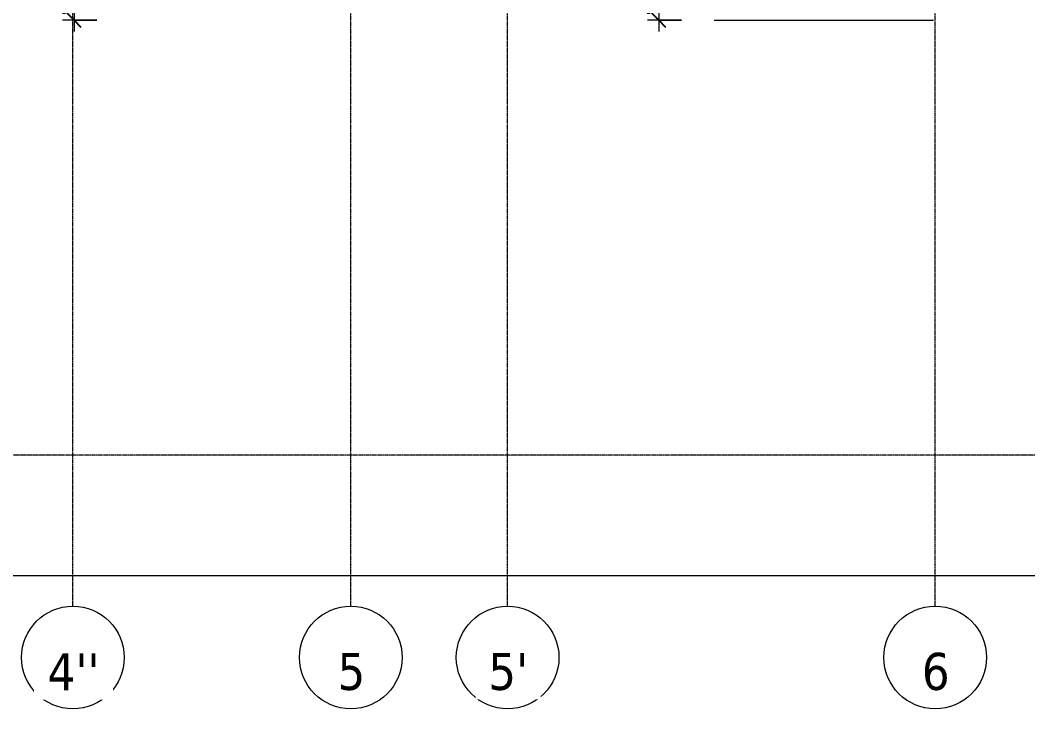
# Model space of a CAD drawing. Header units: millimetres. Extents: x 1591 to 239243, y -15958 to 82755.
# Drawn here: x 150111 to 164251, y 13678 to 23337 of the extents above; entities that cross this region are included whole.
import ezdxf

# ---------------------------------------------------------------- set-up
doc = ezdxf.new("R2010")
doc.units = ezdxf.units.MM
doc.linetypes.add('Grid Line', pattern=[22.225, 12.7, -3.175, 3.175, -3.175])
for name, color, linetype, lineweight in [('0-1', 250, 'Continuous', 5), ('A-ANNO-DIMS', 211, 'Continuous', 9), ('A-ANNO-DIMS-160', 211, 'Continuous', 9), ('A-FLOR-1', 7, 'Continuous', 9), ('S-GRID-1', 1, 'Grid Line', 9), ('S-GRID-IDEN', 1, 'Continuous', 9)]:
    doc.layers.add(name, color=color, linetype=linetype, lineweight=lineweight)
doc.styles.add('Tahoma_B', font='tahomabd_0.ttf', dxfattribs={"height": 520})
doc.styles.add('UTM Avo', font='UTM Avo.ttf', dxfattribs={"width": 0.9, "height": 400})
doc.dimstyles.new('1_Dim_chi_tiet_2_5_1', dxfattribs={"dimscale": 304.8, "dimtxt": 399.720379, "dimasz": 0.629921, "dimexe": 0.524934, "dimexo": 0.0625, "dimgap": 0.052493, "dimtad": 1, "dimdec": 0, "dimrnd": 5, "dimzin": 0, "dimdsep": 46, "dimtxsty": 'UTM Avo', "dimblk1": 'OBLIQUE', "dimblk2": 'OBLIQUE', "dimsah": 1, "dimcen": 0.09, "dimdle": 0.524934, "dimazin": 0, "dimtfac": 1, "dimtdec": 4, "dimtix": 1, "dimtmove": 0, "dimatfit": 3, "dimfxl": 1.049869, "dimfxlon": 1, "dimtvp": 1, "dimtolj": 1, "dimtzin": 0, "dimarcsym": 2})

# ---------------------------------------------------------------- blocks, each defined once
blk = doc.blocks.new('NCV_TKTC_KET CAU_rvt-1-TKCS_MB TẦNG 5')
at = {"layer": 'A-FLOR-1'}
blk.add_line((57853, 23337), (60928, 23337), dxfattribs=at)
blk = doc.blocks.new('Grid - M_Grid Head - Circle-353313-TKCS_MB TẦNG 5')
at = {"layer": 'S-GRID-IDEN'}
blk.add_circle((0, 0), 4.5, dxfattribs=at)
blk = doc.blocks.new('DIMBLOCK280-TKCS_MB TẦNG 5')
at = {"layer": 'A-ANNO-DIMS-160'}
for p, q in [((146801, 15869), (146801, 15389)), ((146801, 15549), (146801, 15869)), ((218101, 15869), (218101, 15389)), ((218101, 15549), (218101, 15869)), ((146641, 15549), (218261, 15549))]:
    blk.add_line(p, q, dxfattribs=at)
at = {"layer": 'A-ANNO-DIMS-160', "lineweight": 25}
for p, q in [((146801, 15549), (146897, 15645)), ((218101, 15549), (218197, 15645)), ((146801, 15549), (146705, 15453)), ((218101, 15549), (218005, 15453))]:
    blk.add_line(p, q, dxfattribs=at)
at = {"layer": 'A-ANNO-DIMS-160', "color": 0, "insert": (181767, 16069), "char_height": 400, "width": 1643.29, "attachment_point": 1, "line_spacing_factor": 1.110334, "style": 'UTM Avo'}
blk.add_mtext('71300', dxfattribs=at)
blk = doc.blocks.new('_Oblique')
at = {"color": 0, "linetype": 'ByBlock', "lineweight": -2}
blk.add_line((-0.5, -0.5), (0.5, 0.5), dxfattribs=at)
blk = doc.blocks.new('DIMBLOCK284-TKCS_MB TẦNG 5')
at = {"layer": 'A-ANNO-DIMS-160', "lineweight": 25}
for p, q in [((150867, 24537), (150771, 24633)), ((150867, 24537), (150963, 24441)), ((150867, 23337), (150771, 23433)), ((150867, 23337), (150963, 23241))]:
    blk.add_line(p, q, dxfattribs=at)
at = {"layer": 'A-ANNO-DIMS-160'}
for p, q in [((150867, 24697), (150867, 23177)), ((151187, 24537), (150707, 24537)), ((150867, 24537), (151187, 24537)), ((151187, 23337), (150707, 23337)), ((150867, 23337), (151187, 23337))]:
    blk.add_line(p, q, dxfattribs=at)
at = {"layer": 'A-ANNO-DIMS-160', "color": 0, "insert": (150348, 23389), "char_height": 400, "width": 1314.64, "attachment_point": 1, "rotation": 90, "line_spacing_factor": 1.110334, "style": 'UTM Avo'}
blk.add_mtext('1200', dxfattribs=at)
blk = doc.blocks.new('DIMBLOCK285-TKCS_MB TẦNG 5')
at = {"layer": 'A-ANNO-DIMS-160', "lineweight": 25}
for p, q in [((159072, 24537), (158976, 24633)), ((159072, 24537), (159168, 24441)), ((159072, 23337), (158976, 23433)), ((159072, 23337), (159168, 23241))]:
    blk.add_line(p, q, dxfattribs=at)
at = {"layer": 'A-ANNO-DIMS-160'}
for p, q in [((159072, 24697), (159072, 23177)), ((159392, 24537), (158912, 24537)), ((159072, 24537), (159392, 24537)), ((159392, 23337), (158912, 23337)), ((159072, 23337), (159392, 23337))]:
    blk.add_line(p, q, dxfattribs=at)
at = {"layer": 'A-ANNO-DIMS-160', "color": 0, "insert": (158552, 23389), "char_height": 400, "width": 1314.64, "attachment_point": 1, "rotation": 90, "line_spacing_factor": 1.110334, "style": 'UTM Avo'}
blk.add_mtext('1200', dxfattribs=at)

msp = doc.modelspace()

# ---------------------------------------------------------------- linework, layer by layer
at = {"layer": 'S-GRID-1'}
for p, q in [((150851.4, 19118.3), (150851.4, 76659.6)), ((154751.4, 19118.3), (154751.4, 76659.6)), ((156951.4, 19118.3), (156951.4, 76659.6)), ((162951.4, 19118.3), (162951.4, 76659.6)), ((150851.4, 15118.3), (150851.4, 19118.3)), ((154751.4, 15118.3), (154751.4, 19118.3)), ((156951.4, 15118.3), (156951.4, 19118.3)), ((162951.4, 15118.3), (162951.4, 19118.3)), ((229978.4, 17236.9), (136410.9, 17236.9))]:
    msp.add_line(p, q, dxfattribs=at)

# ---------------------------------------------------------------- block references
at = {"layer": '0-1'}
msp.add_blockref('NCV_TKTC_KET CAU_rvt-1-TKCS_MB TẦNG 5', (101998.8, 0), dxfattribs=at)
at = {"layer": 'S-GRID-IDEN', "xscale": 159.9999999999999, "yscale": 159.9999999999999, "zscale": 159.9999999999999}
for p in [(150851.4, 14398.3), (154751.4, 14398.3), (156951.4, 14398.3), (162951.4, 14398.3)]:
    msp.add_blockref('Grid - M_Grid Head - Circle-353313-TKCS_MB TẦNG 5', p, dxfattribs=at)

# ---------------------------------------------------------------- dimensions: what is measured, and where the dimension line sits
at = {"layer": 'A-ANNO-DIMS'}
for base, p1, p2, picture, middle in [((150867.2, 23336.9), (151187.2, 24536.9), (151187.2, 23336.9), 'DIMBLOCK284-TKCS_MB TẦNG 5', (150644.2, 23936.9)), ((159071.9, 23336.9), (159391.9, 24536.9), (159391.9, 23336.9), 'DIMBLOCK285-TKCS_MB TẦNG 5', (158849, 23936.9))]:
    dim = msp.add_linear_dim(base=base, p1=p1, p2=p2, angle=90, dimstyle='1_Dim_chi_tiet_2_5_1', override={"dimpost": '<>', "dimfxl": 1200}, dxfattribs=at)
    dim.commit()
    dim.dimension.update_dxf_attribs({"geometry": picture, "text_midpoint": middle})
dim = msp.add_linear_dim(base=(218101.4, 15549.3), p1=(146801.4, 15869.3), p2=(218101.4, 15869.3), dimstyle='1_Dim_chi_tiet_2_5_1', override={"dimpost": '<>', "dimfxl": 71300}, dxfattribs=at)
dim.commit()
dim.dimension.update_dxf_attribs({"geometry": 'DIMBLOCK280-TKCS_MB TẦNG 5', "text_midpoint": (182451.4, 15772.3)})

# ---------------------------------------------------------------- next in the draw order: texts
at = {"layer": 'S-GRID-IDEN', "char_height": 520, "attachment_point": 5, "line_spacing_factor": 0.996129, "style": 'Tahoma_B', "bg_fill": 3, "box_fill_scale": 1.25, "bg_fill_color": 256, "bg_fill_true_color": 13158600, "bg_fill_transparency": 0}
for s, insert, width in [("\\pt2031.9988,4063.9976,6096.0016,8128.0004,10159.9992,12191.998,14224.002,16256.0008,18287.9996,20319.9984,22352.0024,24384.0012,26416,28447.9988,30479.9976,32512.0016,34544.0004,36575.9992,38607.998,40640.002,42672.0008,44703.9996,46735.9984,48768.0024,50800.0012,52832,54863.9988,56895.9976,58928.0016,60960.0004,62991.9992,65023.998;4''", (150858.9, 14198.6), 846.4), ('\\pt2031.9988,4063.9976,6096.0016,8128.0004,10159.9992,12191.998,14224.002,16256.0008,18287.9996,20319.9984,22352.0024,24384.0012,26416,28447.9988,30479.9976,32512.0016,34544.0004,36575.9992,38607.998,40640.002,42672.0008,44703.9996,46735.9984,48768.0024,50800.0012,52832,54863.9988,56895.9976,58928.0016,60960.0004,62991.9992,65023.998;5', (154758.9, 14198.6), 465.6), ("\\pt2031.9988,4063.9976,6096.0016,8128.0004,10159.9992,12191.998,14224.002,16256.0008,18287.9996,20319.9984,22352.0024,24384.0012,26416,28447.9988,30479.9976,32512.0016,34544.0004,36575.9992,38607.998,40640.002,42672.0008,44703.9996,46735.9984,48768.0024,50800.0012,52832,54863.9988,56895.9976,58928.0016,60960.0004,62991.9992,65023.998;5'", (156958.9, 14198.6), 656), ('\\pt2031.9988,4063.9976,6096.0016,8128.0004,10159.9992,12191.998,14224.002,16256.0008,18287.9996,20319.9984,22352.0024,24384.0012,26416,28447.9988,30479.9976,32512.0016,34544.0004,36575.9992,38607.998,40640.002,42672.0008,44703.9996,46735.9984,48768.0024,50800.0012,52832,54863.9988,56895.9976,58928.0016,60960.0004,62991.9992,65023.998;6', (162958.9, 14198.6), 465.6)]:
    msp.add_mtext(s, dxfattribs=dict(at, insert=insert, width=width))

doc.saveas('drawing.dxf')
